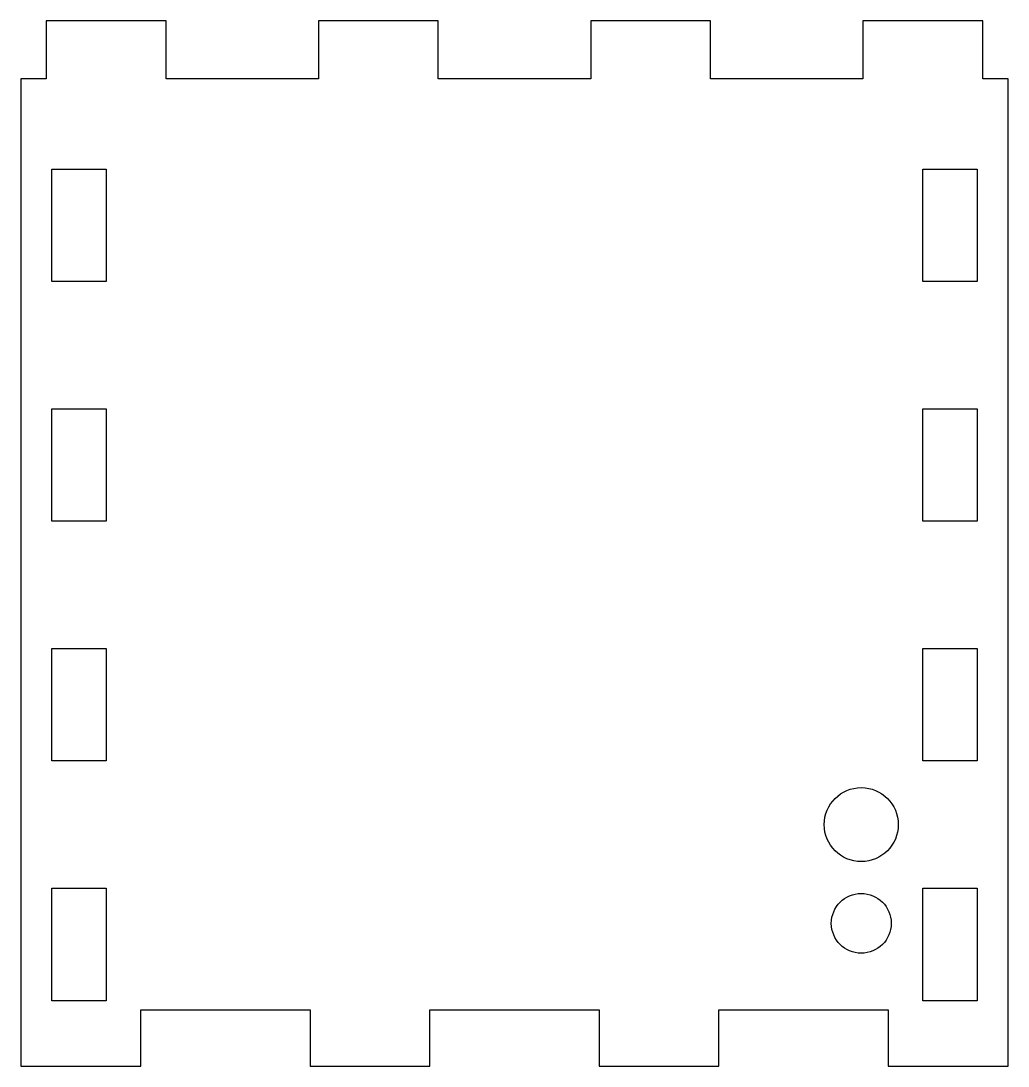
# Model space of a CAD drawing. Header units: millimetres. Extents: x -2.4 to 77.6, y -84.7 to 0.
import ezdxf

# ---------------------------------------------------------------- set-up
doc = ezdxf.new("R2010")
doc.units = ezdxf.units.MM

msp = doc.modelspace()

# ---------------------------------------------------------------- linework, layer by layer
for points in [[(67.938, -84.7), (77.65, -84.7), (77.65, -4.7), (75.6, -4.7), (75.6, 0), (65.888, 0), (65.888, -4.7), (53.537, -4.7), (53.537, 0), (43.825, 0), (43.825, -4.7), (31.475, -4.7), (31.475, 0), (21.762, 0), (21.762, -4.7), (9.412, -4.7), (9.412, 0), (-0.3, 0), (-0.3, -4.7), (-2.35, -4.7), (-2.35, -84.7), (7.362, -84.7), (7.362, -80.15), (21.079, -80.15), (21.079, -84.7), (30.792, -84.7), (30.792, -80.15), (44.508, -80.15), (44.508, -84.7), (54.221, -84.7), (54.221, -80.15), (67.938, -80.15)], [(4.55, -12.012), (4.55, -21.125), (0.15, -21.125), (0.15, -12.012)], [(75.15, -12.012), (75.15, -21.125), (70.75, -21.125), (70.75, -12.012)], [(4.55, -31.437), (4.55, -40.55), (0.15, -40.55), (0.15, -31.437)], [(75.15, -31.437), (75.15, -40.55), (70.75, -40.55), (70.75, -31.437)], [(4.55, -50.862), (4.55, -59.975), (0.15, -59.975), (0.15, -50.862)], [(75.15, -50.862), (75.15, -59.975), (70.75, -59.975), (70.75, -50.862)], [(4.55, -70.288), (4.55, -79.4), (0.15, -79.4), (0.15, -70.288)], [(75.15, -79.4), (70.75, -79.4), (70.75, -70.288), (75.15, -70.288)]]:
    msp.add_lwpolyline(points, close=True)
for centre, radius in [((65.75, -65.131), 3), ((65.75, -73.131), 2.425)]:
    msp.add_circle(centre, radius)

doc.saveas('drawing.dxf')
